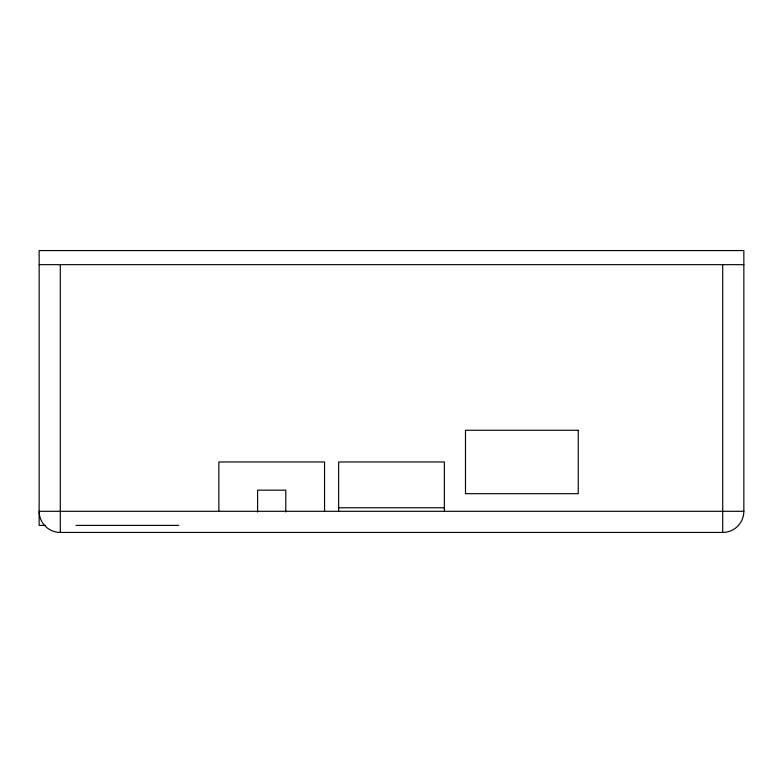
<?xml version="1.0" encoding="UTF-8"?>
<svg xmlns="http://www.w3.org/2000/svg" width="783" height="783" viewBox="0 0 783 783"><rect width="100%" height="100%" fill="white"/><g stroke="black" fill="none" stroke-linecap="round" stroke-linejoin="round"><path stroke-width="1.17" d="M39.15 264.654L743.85 264.654M338.647 507.775L444.353 507.775M743.85 511.299L39.15 511.299A21.141 21.141 0 0 0 60.291 532.44L722.709 532.44A21.141 21.141 0 0 0 743.85 511.299L743.85 250.56L39.15 250.56L39.15 525.393L45.189 525.393M76.049 525.393L178.749 525.393M722.709 264.654L722.709 532.44M444.353 511.299L444.353 461.97L338.647 461.97L338.647 511.299M324.554 511.299L324.554 461.97L218.849 461.97L218.849 511.299M285.795 512.023L285.795 490.158L257.607 490.158L257.607 512.023M60.291 264.654L60.291 532.44M578.245 430.259L465.494 430.259L465.494 493.681L578.245 493.681L578.245 430.259"/></g></svg>
